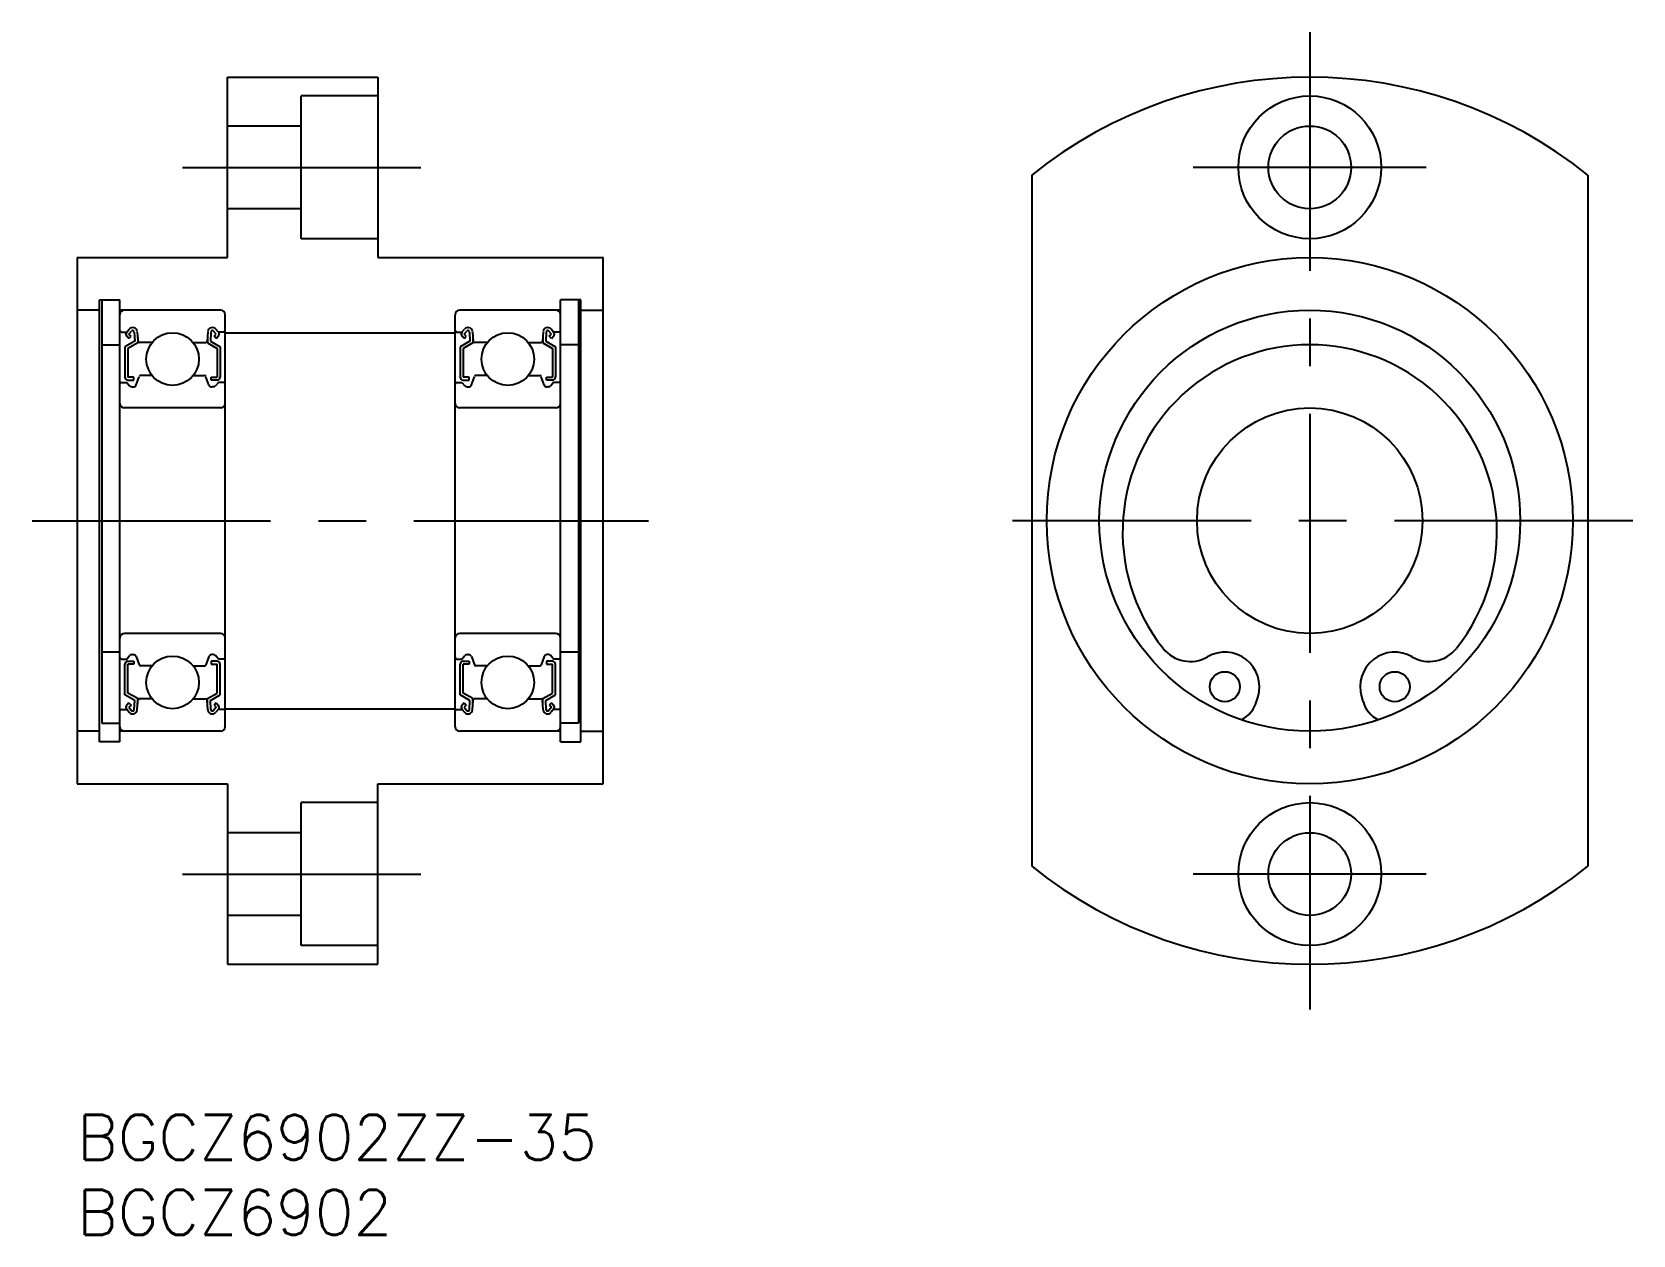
# Model space of a CAD drawing. Extents: x -3 to 103, y -8 to 72.
import ezdxf

# ---------------------------------------------------------------- set-up
doc = ezdxf.new("R2010")
doc.units = 0
doc.header["$LTSCALE"] = 0.5
doc.linetypes.add('CENTER', pattern=[50.8, 31.75, -6.35, 6.35, -6.35])
for name, color, linetype in [('MSM_CENTER', 1, 'CENTER'), ('MSM_CONTINUOUS', 7, 'CONTINUOUS'), ('MSM_PART_NUMBER', 7, 'CONTINUOUS')]:
    doc.layers.add(name, color=color, linetype=linetype)
doc.styles.get("Standard").update_dxf_attribs({"font": 'txt.shx', "height": 3, "bigfont": 'bigfont.shx'})

# ---------------------------------------------------------------- blocks, each defined once
blk = doc.blocks.new('*U6')
at = {"layer": 'MSM_PART_NUMBER'}
blk.add_text('BGCZ6902ZZ-35', height=3, dxfattribs=at).set_placement((0, -3))
blk = doc.blocks.new('*U7')
at = {"layer": 'MSM_PART_NUMBER'}
blk.add_text('BGCZ6902', height=3, dxfattribs=at).set_placement((0, -8))

msp = doc.modelspace()

# ---------------------------------------------------------------- linework, layer by layer
at = {"layer": 'MSM_CENTER'}
for p, q in [((82, 72), (82, 7)), ((7, 63), (23, 63)), ((89.75, 63), (74.25, 63)), ((-3, 39.5), (38, 39.5)), ((103.5, 39.5), (60.5, 39.5)), ((7, 16), (23, 16)), ((89.75, 16), (74.25, 16))]:
    msp.add_line(p, q, dxfattribs=at)
at = {"layer": 'MSM_CONTINUOUS'}
for p, q in [((10, 57), (10, 69)), ((10, 69), (20, 69)), ((20, 69), (20, 57)), ((14.9, 58.25), (14.9, 67.75)), ((20, 67.75), (14.9, 67.75)), ((14.9, 65.75), (10, 65.75)), ((63.5, 62.48), (63.5, 16.52)), ((100.5, 62.48), (100.5, 16.52)), ((14.9, 60.25), (10, 60.25)), ((20, 58.25), (14.9, 58.25)), ((0, 57), (0, 22)), ((0, 57), (10, 57)), ((20, 57), (35, 57)), ((35, 22), (35, 57)), ((1.5, 53.5), (0, 53.5)), ((1.5, 54.2), (2.85, 54.2)), ((1.5, 24.8, 0.6), (1.5, 54.2, 0.6)), ((1.65, 54.2, 0.7), (1.65, 26.04, 0.7)), ((2.85, 24.8), (2.85, 54.2)), ((9.55, 53.5), (2.85, 53.5)), ((32.15, 53.5), (25.45, 53.5)), ((32.15, 24.8), (32.15, 54.2)), ((33.5, 54.2, -0.7), (32.15, 54.2, -0.7)), ((33.35, 54.2), (33.35, 26.04)), ((33.5, 24.8, -0.1), (33.5, 54.2, -0.1)), ((33.5, 53.5, -0.7), (35, 53.5, -0.7)), ((3.3, 52.04), (3.47, 52.24)), ((9.4, 52.04), (9.23, 52.24)), ((9.85, 25.8), (9.85, 53.2)), ((25.15, 25.8), (25.15, 53.2)), ((25.6, 52.04), (25.77, 52.24)), ((31.7, 52.04), (31.53, 52.24)), ((1.65, 51.2), (2.85, 51.2)), ((2.95, 52.05), (3.31, 52.05)), ((3.83, 51.45), (3.18, 51.07)), ((3.45, 51.62), (3.31, 51.77)), ((4.03, 51.33), (3.38, 50.96)), ((3.45, 51.91), (3.62, 52.11)), ((3.59, 51.77), (3.45, 51.91)), ((3.45, 51.62), (3.59, 51.77)), ((3.8, 52.05), (3.83, 51.45)), ((4, 52.07), (4.05, 51.44)), ((4.03, 51.7), (4.03, 51.33)), ((4.99, 51.35), (4.15, 51.35)), ((7.71, 51.35), (8.55, 51.35)), ((8.7, 52.07), (8.65, 51.44)), ((8.67, 51.7), (8.67, 51.33)), ((8.67, 51.33), (9.32, 50.96)), ((8.9, 52.05), (8.87, 51.45)), ((8.87, 51.45), (9.52, 51.07)), ((9.25, 51.91), (9.08, 52.11)), ((9.11, 51.77), (9.25, 51.91)), ((9.25, 51.62), (9.11, 51.77)), ((9.25, 51.62), (9.39, 51.77)), ((9.75, 52.05), (9.39, 52.05)), ((9.85, 52), (25.15, 52)), ((25.25, 52.05), (25.61, 52.05)), ((26.13, 51.45), (25.48, 51.07)), ((25.75, 51.62), (25.61, 51.77)), ((26.33, 51.33), (25.68, 50.96)), ((25.75, 51.91), (25.92, 52.11)), ((25.89, 51.77), (25.75, 51.91)), ((25.75, 51.62), (25.89, 51.77)), ((26.1, 52.05), (26.13, 51.45)), ((26.3, 52.07), (26.35, 51.44)), ((26.33, 51.7), (26.33, 51.33)), ((27.29, 51.35), (26.45, 51.35)), ((30.01, 51.35), (30.85, 51.35)), ((31, 52.07), (30.95, 51.44)), ((30.97, 51.7), (30.97, 51.33)), ((30.97, 51.33), (31.62, 50.96)), ((31.2, 52.05), (31.17, 51.45)), ((31.17, 51.45), (31.82, 51.07)), ((31.55, 51.91), (31.38, 52.11)), ((31.41, 51.77), (31.55, 51.91)), ((31.55, 51.62), (31.41, 51.77)), ((31.55, 51.62), (31.69, 51.77)), ((32.05, 52.05), (31.69, 52.05)), ((33.35, 51.2, -0.7), (32.15, 51.2, -0.7)), ((3.18, 51.07), (3.18, 49.05)), ((3.38, 50.96), (3.38, 49.05)), ((9.32, 50.96), (9.32, 49.05)), ((9.52, 51.07), (9.52, 49.05)), ((25.48, 51.07), (25.48, 49.05)), ((25.68, 50.96), (25.68, 49.05)), ((31.62, 50.96), (31.62, 49.05)), ((31.82, 51.07), (31.82, 49.05)), ((3.78, 49.05), (3.38, 49.05)), ((3.78, 48.85), (3.78, 49.05)), ((3.93, 48.53), (4.13, 49.08)), ((4.99, 49.15), (4.22, 49.15)), ((7.71, 49.15), (8.48, 49.15)), ((8.77, 48.53), (8.57, 49.08)), ((8.92, 48.85), (8.92, 49.05)), ((8.92, 49.05), (9.32, 49.05)), ((26.08, 49.05), (25.68, 49.05)), ((26.08, 48.85), (26.08, 49.05)), ((26.23, 48.53), (26.43, 49.08)), ((27.29, 49.15), (26.52, 49.15)), ((30.01, 49.15), (30.78, 49.15)), ((31.07, 48.53), (30.87, 49.08)), ((31.22, 48.85), (31.22, 49.05)), ((31.22, 49.05), (31.62, 49.05)), ((2.95, 48.7), (3.3, 48.7)), ((3.3, 48.7), (3.49, 48.47)), ((3.38, 48.85), (3.78, 48.85)), ((3.64, 48.4), (3.74, 48.4)), ((9.32, 48.85), (8.92, 48.85)), ((9.06, 48.4), (8.96, 48.4)), ((9.4, 48.7), (9.21, 48.47)), ((9.75, 48.7), (9.4, 48.7)), ((25.25, 48.7), (25.6, 48.7)), ((25.6, 48.7), (25.79, 48.47)), ((25.68, 48.85), (26.08, 48.85)), ((25.94, 48.4), (26.04, 48.4)), ((31.62, 48.85), (31.22, 48.85)), ((31.36, 48.4), (31.26, 48.4)), ((31.7, 48.7), (31.51, 48.47)), ((32.05, 48.7), (31.7, 48.7)), ((9.55, 47), (3.15, 47)), ((31.85, 47), (25.45, 47)), ((9.55, 32), (3.15, 32)), ((31.85, 32), (25.45, 32)), ((2.85, 30.76), (1.65, 30.76)), ((2.95, 30.3), (3.3, 30.3)), ((3.18, 27.93), (3.18, 29.95)), ((3.3, 30.3), (3.49, 30.53)), ((3.38, 30.15), (3.78, 30.15)), ((3.38, 28.04), (3.38, 29.95)), ((3.78, 29.95), (3.38, 29.95)), ((3.64, 30.6), (3.74, 30.6)), ((3.78, 30.15), (3.78, 29.95)), ((3.93, 30.47), (4.13, 29.92)), ((4.99, 29.85), (4.22, 29.85)), ((7.71, 29.85), (8.48, 29.85)), ((8.77, 30.47), (8.57, 29.92)), ((8.92, 30.15), (8.92, 29.95)), ((9.32, 30.15), (8.92, 30.15)), ((8.92, 29.95), (9.32, 29.95)), ((9.06, 30.6), (8.96, 30.6)), ((9.4, 30.3), (9.21, 30.53)), ((9.32, 28.04), (9.32, 29.95)), ((9.75, 30.3), (9.4, 30.3)), ((9.52, 27.93), (9.52, 29.95)), ((25.25, 30.3), (25.6, 30.3)), ((25.48, 27.93), (25.48, 29.95)), ((25.6, 30.3), (25.79, 30.53)), ((25.68, 30.15), (26.08, 30.15)), ((25.68, 28.04), (25.68, 29.95)), ((26.08, 29.95), (25.68, 29.95)), ((25.94, 30.6), (26.04, 30.6)), ((26.08, 30.15), (26.08, 29.95)), ((26.23, 30.47), (26.43, 29.92)), ((27.29, 29.85), (26.52, 29.85)), ((30.01, 29.85), (30.78, 29.85)), ((31.07, 30.47), (30.87, 29.92)), ((31.62, 30.15), (31.22, 30.15)), ((31.22, 30.15), (31.22, 29.95)), ((31.22, 29.95), (31.62, 29.95)), ((31.36, 30.6), (31.26, 30.6)), ((31.7, 30.3), (31.51, 30.53)), ((31.62, 28.04), (31.62, 29.95)), ((32.05, 30.3), (31.7, 30.3)), ((31.82, 27.93), (31.82, 29.95)), ((33.35, 30.76, -0.7), (32.15, 30.76, -0.7)), ((3.83, 27.55), (3.18, 27.93)), ((4.03, 27.67), (3.38, 28.04)), ((8.67, 27.67), (9.32, 28.04)), ((8.87, 27.55), (9.52, 27.93)), ((26.13, 27.55), (25.48, 27.93)), ((26.33, 27.67), (25.68, 28.04)), ((30.97, 27.67), (31.62, 28.04)), ((31.17, 27.55), (31.82, 27.93)), ((78.46, 27.47), (78.56, 27.81)), ((85.44, 27.81), (85.54, 27.47)), ((2.95, 26.95), (3.31, 26.95)), ((3.3, 26.96), (3.47, 26.76)), ((3.45, 27.38), (3.31, 27.23)), ((3.45, 27.38), (3.59, 27.23)), ((3.59, 27.23), (3.45, 27.09)), ((3.45, 27.09), (3.62, 26.89)), ((3.8, 26.95), (3.83, 27.55)), ((4, 26.93), (4.05, 27.56)), ((4.03, 27.3), (4.03, 27.67)), ((4.99, 27.65), (4.15, 27.65)), ((4.78, 27.65), (4.78, 27.65)), ((7.71, 27.65), (8.55, 27.65)), ((8.7, 26.93), (8.65, 27.56)), ((8.67, 27.3), (8.67, 27.67)), ((8.9, 26.95), (8.87, 27.55)), ((9.25, 27.09), (9.08, 26.89)), ((9.25, 27.38), (9.11, 27.23)), ((9.11, 27.23), (9.25, 27.09)), ((9.4, 26.96), (9.23, 26.76)), ((9.25, 27.38), (9.39, 27.23)), ((9.75, 26.95), (9.39, 26.95)), ((9.85, 27), (25.15, 27)), ((25.25, 26.95), (25.61, 26.95)), ((25.6, 26.96), (25.77, 26.76)), ((25.75, 27.38), (25.61, 27.23)), ((25.75, 27.38), (25.89, 27.23)), ((25.89, 27.23), (25.75, 27.09)), ((25.75, 27.09), (25.92, 26.89)), ((26.1, 26.95), (26.13, 27.55)), ((26.3, 26.93), (26.35, 27.56)), ((26.33, 27.3), (26.33, 27.67)), ((27.29, 27.65), (26.45, 27.65)), ((27.08, 27.65), (27.08, 27.65)), ((30.01, 27.65), (30.85, 27.65)), ((31, 26.93), (30.95, 27.56)), ((30.97, 27.3), (30.97, 27.67)), ((31.2, 26.95), (31.17, 27.55)), ((31.55, 27.09), (31.38, 26.89)), ((31.55, 27.38), (31.41, 27.23)), ((31.41, 27.23), (31.55, 27.09)), ((31.7, 26.96), (31.53, 26.76)), ((31.55, 27.38), (31.69, 27.23)), ((32.05, 26.95), (31.69, 26.95)), ((1.65, 26.04), (2.85, 26.04)), ((33.35, 26.04, -0.7), (32.15, 26.04, -0.7)), ((1.5, 25.5), (0, 25.5)), ((2.85, 24.8), (1.5, 24.8)), ((9.55, 25.5), (2.85, 25.5)), ((32.15, 25.5), (25.45, 25.5)), ((32.15, 24.8, -0.7), (33.5, 24.8, -0.7)), ((33.5, 25.5, -0.7), (35, 25.5, -0.7)), ((0, 22), (10, 22)), ((10, 22), (10, 10)), ((20, 22), (35, 22)), ((20, 10), (20, 22)), ((14.9, 11.25), (14.9, 20.75)), ((20, 20.75), (14.9, 20.75)), ((14.9, 18.75), (10, 18.75)), ((14.9, 13.25), (10, 13.25)), ((20, 11.25), (14.9, 11.25)), ((10, 10), (20, 10))]:
    msp.add_line(p, q, dxfattribs=at)
for centre, radius in [((82, 63), 4.75), ((82, 63), 2.75), ((82, 39.5), 17.5), ((82, 39.5), 14), ((6.35, 50.25), 1.75), ((28.65, 50.25), 1.75), ((82, 39.5), 7.5), ((6.35, 28.75), 1.75), ((28.65, 28.75), 1.75), ((76.35, 28.46), 1), ((87.65, 28.46), 1), ((82, 16), 4.75), ((82, 16), 2.75)]:
    msp.add_circle(centre, radius, dxfattribs=at)
for centre, radius, start, end in [((82, 39.5), 29.5, 51.1621, 128.8379), ((3.15, 53.2), 0.3, 90, 180), ((9.55, 53.2), 0.3, 0, 90), ((25.45, 53.2), 0.3, 90, 180), ((31.85, 53.2), 0.3, 0, 90), ((3.7, 52.05), 0.3, 4.9347, 140.1364), ((9, 52.05), 0.3, 39.8636, 175.0653), ((26, 52.05), 0.3, 4.9347, 140.1364), ((31.3, 52.05), 0.3, 39.8636, 175.0653), ((2.95, 52.15), 0.1, 180, 270), ((3.45, 51.91), 0.2, 140.1364, 224.998), ((3.7, 52.05), 0.1, 3.1017, 139.9503), ((4.15, 51.45), 0.1, 184.9347, 270), ((8.55, 51.45), 0.1, 270, 355.0653), ((9, 52.05), 0.1, 40.0497, 176.8983), ((9.25, 51.91), 0.2, 315.002, 39.8636), ((9.75, 52.15), 0.1, 270, 0), ((25.25, 52.15), 0.1, 180, 270), ((25.75, 51.91), 0.2, 140.1364, 224.998), ((26, 52.05), 0.1, 3.1017, 139.9503), ((26.45, 51.45), 0.1, 184.9347, 270), ((30.85, 51.45), 0.1, 270, 355.0653), ((31.3, 52.05), 0.1, 40.0497, 176.8983), ((31.55, 51.91), 0.2, 315.002, 39.8636), ((32.05, 52.15), 0.1, 270, 0), ((82, 38.75), 12.45, 321.589, 218.411), ((3.38, 49.05), 0.2, 180, 270), ((4.22, 49.05), 0.1, 90, 159.9926), ((8.48, 49.05), 0.1, 20.0074, 90), ((9.32, 49.05), 0.2, 270, 0), ((25.68, 49.05), 0.2, 180, 270), ((26.52, 49.05), 0.1, 90, 159.9926), ((30.78, 49.05), 0.1, 20.0074, 90), ((31.62, 49.05), 0.2, 270, 0), ((2.95, 48.6), 0.1, 90, 180), ((3.64, 48.6), 0.2, 219.9772, 270), ((3.74, 48.6), 0.2, 270, 339.9926), ((8.96, 48.6), 0.2, 200.0074, 270), ((9.06, 48.6), 0.2, 270, 320.0228), ((9.75, 48.6), 0.1, 0, 90), ((25.25, 48.6), 0.1, 90, 180), ((25.94, 48.6), 0.2, 219.9772, 270), ((26.04, 48.6), 0.2, 270, 339.9926), ((31.26, 48.6), 0.2, 200.0074, 270), ((31.36, 48.6), 0.2, 270, 320.0228), ((32.05, 48.6), 0.1, 0, 90), ((3.15, 47.3), 0.3, 180, 270), ((9.55, 47.3), 0.3, 270, 0), ((25.45, 47.3), 0.3, 180, 270), ((31.85, 47.3), 0.3, 270, 0), ((3.15, 31.7), 0.3, 90, 180), ((9.55, 31.7), 0.3, 0, 90), ((25.45, 31.7), 0.3, 90, 180), ((31.85, 31.7), 0.3, 0, 90), ((74.05, 32.44), 2.3, 218.411, 300.0471), ((89.95, 32.44), 2.3, 239.9529, 321.589), ((2.95, 30.4), 0.1, 180, 270), ((3.38, 29.95), 0.2, 90, 180), ((3.64, 30.4), 0.2, 90, 140.0228), ((3.74, 30.4), 0.2, 20.0074, 90), ((4.22, 29.95), 0.1, 200.0074, 270), ((8.48, 29.95), 0.1, 270, 339.9926), ((8.96, 30.4), 0.2, 90, 159.9926), ((9.06, 30.4), 0.2, 39.9772, 90), ((9.32, 29.95), 0.2, 0, 90), ((9.75, 30.4), 0.1, 270, 0), ((25.25, 30.4), 0.1, 180, 270), ((25.68, 29.95), 0.2, 90, 180), ((25.94, 30.4), 0.2, 90, 140.0228), ((26.04, 30.4), 0.2, 20.0074, 90), ((26.52, 29.95), 0.1, 200.0074, 270), ((30.78, 29.95), 0.1, 270, 339.9926), ((31.26, 30.4), 0.2, 90, 159.9926), ((31.36, 30.4), 0.2, 39.9772, 90), ((31.62, 29.95), 0.2, 0, 90), ((32.05, 30.4), 0.1, 270, 0), ((76.35, 28.46), 2.3, 343.5829, 120.0471), ((87.65, 28.46), 2.3, 59.9529, 196.4171), ((2.95, 26.85), 0.1, 90, 180), ((3.45, 27.09), 0.2, 135.002, 219.8636), ((3.7, 26.95), 0.3, 219.8636, 355.0653), ((3.7, 26.95), 0.1, 220.0497, 356.8983), ((4.15, 27.55), 0.1, 90, 175.0653), ((8.55, 27.55), 0.1, 4.9347, 90), ((9, 26.95), 0.3, 184.9347, 320.1364), ((9, 26.95), 0.1, 183.1017, 319.9503), ((9.25, 27.09), 0.2, 320.1364, 44.998), ((9.75, 26.85), 0.1, 0, 90), ((25.25, 26.85), 0.1, 90, 180), ((25.75, 27.09), 0.2, 135.002, 219.8636), ((26, 26.95), 0.3, 219.8636, 355.0653), ((26, 26.95), 0.1, 220.0497, 356.8983), ((26.45, 27.55), 0.1, 90, 175.0653), ((30.85, 27.55), 0.1, 4.9347, 90), ((31.3, 26.95), 0.3, 184.9347, 320.1364), ((31.3, 26.95), 0.1, 183.1017, 319.9503), ((31.55, 27.09), 0.2, 320.1364, 44.998), ((32.05, 26.85), 0.1, 0, 90), ((76.54, 28.04), 2, 297.3274, 343.5829), ((87.46, 28.04), 2, 196.4171, 242.6726), ((3.15, 25.8), 0.3, 180, 270), ((9.55, 25.8), 0.3, 270, 0), ((25.45, 25.8), 0.3, 180, 270), ((31.85, 25.8), 0.3, 270, 0), ((82, 39.5), 29.5, 231.1621, 308.8379)]:
    msp.add_arc(centre, radius, start, end, dxfattribs=at)

# ---------------------------------------------------------------- block references
for name in ['*U6', '*U7']:
    msp.add_blockref(name, (0, 0), dxfattribs=at)

doc.saveas('drawing.dxf')
